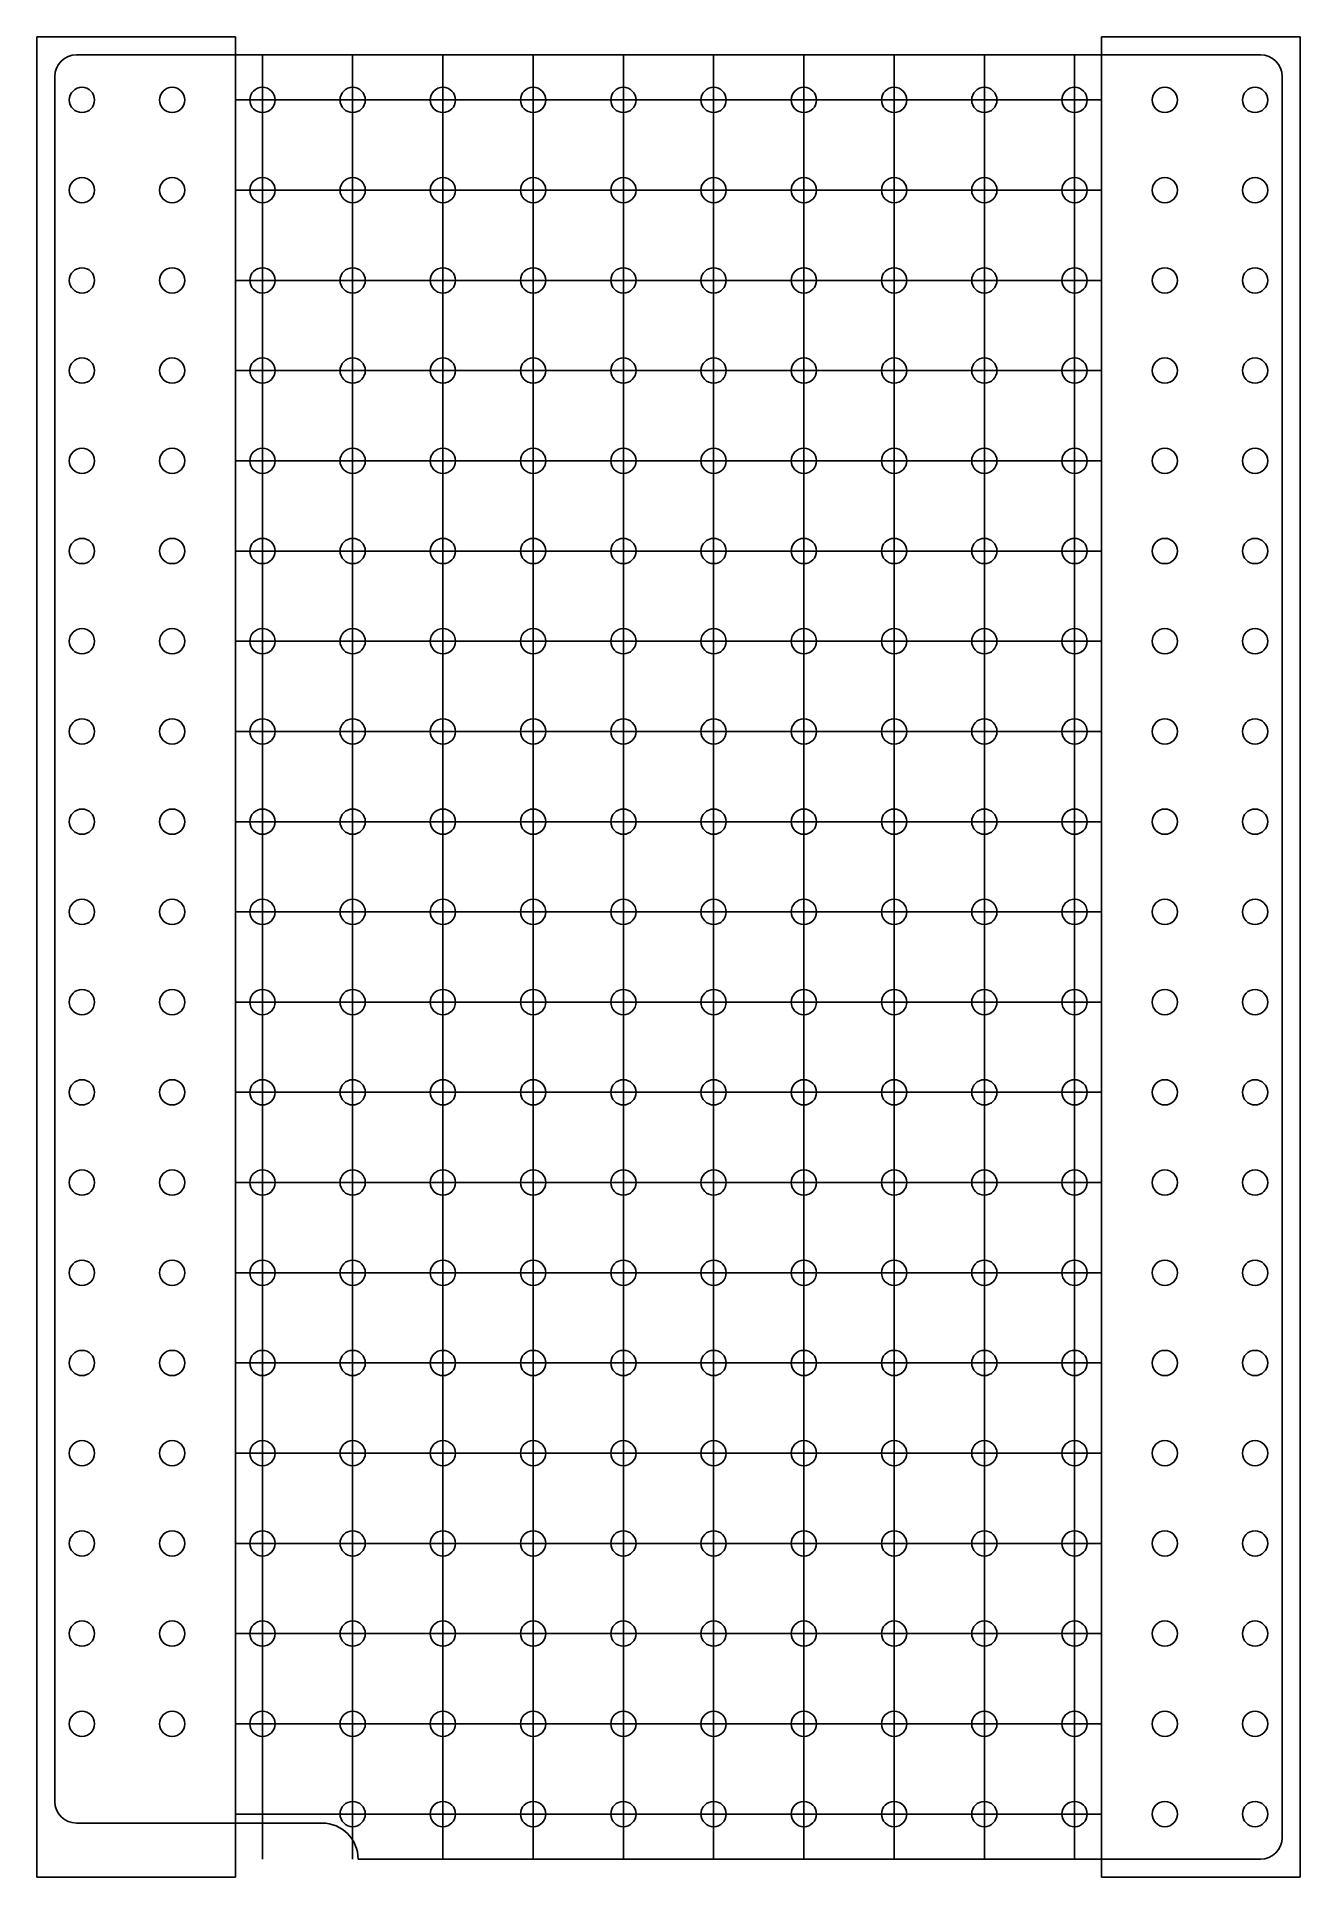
# Model space of a CAD drawing. Header units: millimetres. Extents: x -5 to 345, y -5 to 505.
import ezdxf

# ---------------------------------------------------------------- set-up
doc = ezdxf.new("R2010")
doc.units = ezdxf.units.MM
for name, color, linetype, lineweight, true_color in [('ext', 7, 'Continuous', 25, 0x000000), ('grille', 7, 'Continuous', 25, 0x000000), ('inserts', 7, 'Continuous', 25, 0x000000), ('inserts_', 3, 'Continuous', 25, 0x00ff00), ('poche1', 7, 'Continuous', 25, 0x000000), ('poche2', 7, 'Continuous', 25, 0x000000)]:
    doc.layers.add(name, color=color, linetype=linetype, lineweight=lineweight, true_color=true_color)

msp = doc.modelspace()

# ---------------------------------------------------------------- linework, layer by layer
at = {"layer": 'ext'}
for p, q in [((6, 500), (334, 500)), ((0, 16), (0, 494)), ((340, 494), (340, 6)), ((74, 10), (6, 10)), ((334, 0), (84, 0))]:
    msp.add_line(p, q, dxfattribs=at)
for centre, radius, start, end in [((6, 494), 6, 90, 180), ((334, 494), 6, 0, 90), ((6, 16), 6, 180, 270), ((74, 0), 10, 0, 90), ((334, 6), 6, 270, 0)]:
    msp.add_arc(centre, radius, start, end, dxfattribs=at)
at = {"layer": 'grille'}
for p, q in [((57.5, 0), (57.5, 500)), ((82.5, 500), (82.5, 0)), ((107.5, 0), (107.5, 500)), ((132.5, 500), (132.5, 0)), ((157.5, 0), (157.5, 500)), ((182.5, 500), (182.5, 0)), ((207.5, 0), (207.5, 500)), ((232.5, 500), (232.5, 0)), ((257.5, 0), (257.5, 500)), ((282.5, 500), (282.5, 0)), ((50, 487.5), (290, 487.5)), ((290, 462.5), (50, 462.5)), ((50, 437.5), (290, 437.5)), ((290, 412.5), (50, 412.5)), ((50, 387.5), (290, 387.5)), ((290, 362.5), (50, 362.5)), ((50, 337.5), (290, 337.5)), ((290, 312.5), (50, 312.5)), ((50, 287.5), (290, 287.5)), ((290, 262.5), (50, 262.5)), ((50, 237.5), (290, 237.5)), ((290, 212.5), (50, 212.5)), ((50, 187.5), (290, 187.5)), ((290, 162.5), (50, 162.5)), ((50, 137.5), (290, 137.5)), ((290, 112.5), (50, 112.5)), ((50, 87.5), (290, 87.5)), ((290, 62.5), (50, 62.5)), ((50, 37.5), (290, 37.5)), ((290, 12.5), (50, 12.5))]:
    msp.add_line(p, q, dxfattribs=at)
at = {"layer": 'inserts'}
for centre in [(7.5, 487.5), (32.5, 487.5), (57.5, 487.5), (82.5, 487.5), (107.5, 487.5), (132.5, 487.5), (157.5, 487.5), (182.5, 487.5), (207.5, 487.5), (232.5, 487.5), (257.5, 487.5), (282.5, 487.5), (307.5, 487.5), (332.5, 487.5), (7.5, 462.5), (32.5, 462.5), (57.5, 462.5), (82.5, 462.5), (107.5, 462.5), (132.5, 462.5), (157.5, 462.5), (182.5, 462.5), (207.5, 462.5), (232.5, 462.5), (257.5, 462.5), (282.5, 462.5), (307.5, 462.5), (332.5, 462.5), (7.5, 437.5), (32.5, 437.5), (57.5, 437.5), (82.5, 437.5), (107.5, 437.5), (132.5, 437.5), (157.5, 437.5), (182.5, 437.5), (207.5, 437.5), (232.5, 437.5), (257.5, 437.5), (282.5, 437.5), (307.5, 437.5), (332.5, 437.5), (7.5, 412.5), (32.5, 412.5), (57.5, 412.5), (82.5, 412.5), (107.5, 412.5), (132.5, 412.5), (157.5, 412.5), (182.5, 412.5), (207.5, 412.5), (232.5, 412.5), (257.5, 412.5), (282.5, 412.5), (307.5, 412.5), (332.5, 412.5), (7.5, 387.5), (32.5, 387.5), (57.5, 387.5), (82.5, 387.5), (107.5, 387.5), (132.5, 387.5), (157.5, 387.5), (182.5, 387.5), (207.5, 387.5), (232.5, 387.5), (257.5, 387.5), (282.5, 387.5), (307.5, 387.5), (332.5, 387.5), (7.5, 362.5), (32.5, 362.5), (57.5, 362.5), (82.5, 362.5), (107.5, 362.5), (132.5, 362.5), (157.5, 362.5), (182.5, 362.5), (207.5, 362.5), (232.5, 362.5), (257.5, 362.5), (282.5, 362.5), (307.5, 362.5), (332.5, 362.5), (7.5, 337.5), (32.5, 337.5), (57.5, 337.5), (82.5, 337.5), (107.5, 337.5), (132.5, 337.5), (157.5, 337.5), (182.5, 337.5), (207.5, 337.5), (232.5, 337.5), (257.5, 337.5), (282.5, 337.5), (307.5, 337.5), (332.5, 337.5), (7.5, 312.5), (32.5, 312.5), (57.5, 312.5), (82.5, 312.5), (107.5, 312.5), (132.5, 312.5), (157.5, 312.5), (182.5, 312.5), (207.5, 312.5), (232.5, 312.5), (257.5, 312.5), (282.5, 312.5), (307.5, 312.5), (332.5, 312.5), (7.5, 287.5), (32.5, 287.5), (57.5, 287.5), (82.5, 287.5), (107.5, 287.5), (132.5, 287.5), (157.5, 287.5), (182.5, 287.5), (207.5, 287.5), (232.5, 287.5), (257.5, 287.5), (282.5, 287.5), (307.5, 287.5), (332.5, 287.5), (7.5, 262.5), (32.5, 262.5), (57.5, 262.5), (82.5, 262.5), (107.5, 262.5), (132.5, 262.5), (157.5, 262.5), (182.5, 262.5), (207.5, 262.5), (232.5, 262.5), (257.5, 262.5), (282.5, 262.5), (307.5, 262.5), (332.5, 262.5), (7.5, 237.5), (32.5, 237.5), (57.5, 237.5), (82.5, 237.5), (107.5, 237.5), (132.5, 237.5), (157.5, 237.5), (182.5, 237.5), (207.5, 237.5), (232.5, 237.5), (257.5, 237.5), (282.5, 237.5), (307.5, 237.5), (332.5, 237.5), (7.5, 212.5), (32.5, 212.5), (57.5, 212.5), (82.5, 212.5), (107.5, 212.5), (132.5, 212.5), (157.5, 212.5), (182.5, 212.5), (207.5, 212.5), (232.5, 212.5), (257.5, 212.5), (282.5, 212.5), (307.5, 212.5), (332.5, 212.5), (7.5, 187.5), (32.5, 187.5), (57.5, 187.5), (82.5, 187.5), (107.5, 187.5), (132.5, 187.5), (157.5, 187.5), (182.5, 187.5), (207.5, 187.5), (232.5, 187.5), (257.5, 187.5), (282.5, 187.5), (307.5, 187.5), (332.5, 187.5), (7.5, 162.5), (32.5, 162.5), (57.5, 162.5), (82.5, 162.5), (107.5, 162.5), (132.5, 162.5), (157.5, 162.5), (182.5, 162.5), (207.5, 162.5), (232.5, 162.5), (257.5, 162.5), (282.5, 162.5), (307.5, 162.5), (332.5, 162.5), (7.5, 137.5), (32.5, 137.5), (57.5, 137.5), (82.5, 137.5), (107.5, 137.5), (132.5, 137.5), (157.5, 137.5), (182.5, 137.5), (207.5, 137.5), (232.5, 137.5), (257.5, 137.5), (282.5, 137.5), (307.5, 137.5), (332.5, 137.5), (7.5, 112.5), (32.5, 112.5), (57.5, 112.5), (82.5, 112.5), (107.5, 112.5), (132.5, 112.5), (157.5, 112.5), (182.5, 112.5), (207.5, 112.5), (232.5, 112.5), (257.5, 112.5), (282.5, 112.5), (307.5, 112.5), (332.5, 112.5), (7.5, 87.5), (32.5, 87.5), (57.5, 87.5), (82.5, 87.5), (107.5, 87.5), (132.5, 87.5), (157.5, 87.5), (182.5, 87.5), (207.5, 87.5), (232.5, 87.5), (257.5, 87.5), (282.5, 87.5), (307.5, 87.5), (332.5, 87.5), (7.5, 62.5), (32.5, 62.5), (57.5, 62.5), (82.5, 62.5), (107.5, 62.5), (132.5, 62.5), (157.5, 62.5), (182.5, 62.5), (207.5, 62.5), (232.5, 62.5), (257.5, 62.5), (282.5, 62.5), (307.5, 62.5), (332.5, 62.5), (7.5, 37.5), (32.5, 37.5), (57.5, 37.5), (82.5, 37.5), (107.5, 37.5), (132.5, 37.5), (157.5, 37.5), (182.5, 37.5), (207.5, 37.5), (232.5, 37.5), (257.5, 37.5), (282.5, 37.5), (307.5, 37.5), (332.5, 37.5), (107.5, 12.5), (132.5, 12.5), (157.5, 12.5), (182.5, 12.5), (207.5, 12.5), (232.5, 12.5), (257.5, 12.5), (282.5, 12.5), (307.5, 12.5), (332.5, 12.5)]:
    msp.add_circle(centre, 3.5, dxfattribs=at)
at = {"layer": 'inserts_'}
for centre in [(7.5, 487.5), (32.5, 487.5), (57.5, 487.5), (82.5, 487.5), (107.5, 487.5), (132.5, 487.5), (157.5, 487.5), (182.5, 487.5), (207.5, 487.5), (232.5, 487.5), (257.5, 487.5), (282.5, 487.5), (307.5, 487.5), (332.5, 487.5), (7.5, 462.5), (32.5, 462.5), (57.5, 462.5), (82.5, 462.5), (107.5, 462.5), (132.5, 462.5), (157.5, 462.5), (182.5, 462.5), (207.5, 462.5), (232.5, 462.5), (257.5, 462.5), (282.5, 462.5), (307.5, 462.5), (332.5, 462.5), (7.5, 437.5), (32.5, 437.5), (57.5, 437.5), (82.5, 437.5), (107.5, 437.5), (132.5, 437.5), (157.5, 437.5), (182.5, 437.5), (207.5, 437.5), (232.5, 437.5), (257.5, 437.5), (282.5, 437.5), (307.5, 437.5), (332.5, 437.5), (7.5, 412.5), (32.5, 412.5), (57.5, 412.5), (82.5, 412.5), (107.5, 412.5), (132.5, 412.5), (157.5, 412.5), (182.5, 412.5), (207.5, 412.5), (232.5, 412.5), (257.5, 412.5), (282.5, 412.5), (307.5, 412.5), (332.5, 412.5), (7.5, 387.5), (32.5, 387.5), (57.5, 387.5), (82.5, 387.5), (107.5, 387.5), (132.5, 387.5), (157.5, 387.5), (182.5, 387.5), (207.5, 387.5), (232.5, 387.5), (257.5, 387.5), (282.5, 387.5), (307.5, 387.5), (332.5, 387.5), (7.5, 362.5), (32.5, 362.5), (57.5, 362.5), (82.5, 362.5), (107.5, 362.5), (132.5, 362.5), (157.5, 362.5), (182.5, 362.5), (207.5, 362.5), (232.5, 362.5), (257.5, 362.5), (282.5, 362.5), (307.5, 362.5), (332.5, 362.5), (7.5, 337.5), (32.5, 337.5), (57.5, 337.5), (82.5, 337.5), (107.5, 337.5), (132.5, 337.5), (157.5, 337.5), (182.5, 337.5), (207.5, 337.5), (232.5, 337.5), (257.5, 337.5), (282.5, 337.5), (307.5, 337.5), (332.5, 337.5), (7.5, 312.5), (32.5, 312.5), (57.5, 312.5), (82.5, 312.5), (107.5, 312.5), (132.5, 312.5), (157.5, 312.5), (182.5, 312.5), (207.5, 312.5), (232.5, 312.5), (257.5, 312.5), (282.5, 312.5), (307.5, 312.5), (332.5, 312.5), (7.5, 287.5), (32.5, 287.5), (57.5, 287.5), (82.5, 287.5), (107.5, 287.5), (132.5, 287.5), (157.5, 287.5), (182.5, 287.5), (207.5, 287.5), (232.5, 287.5), (257.5, 287.5), (282.5, 287.5), (307.5, 287.5), (332.5, 287.5), (7.5, 262.5), (32.5, 262.5), (57.5, 262.5), (82.5, 262.5), (107.5, 262.5), (132.5, 262.5), (157.5, 262.5), (182.5, 262.5), (207.5, 262.5), (232.5, 262.5), (257.5, 262.5), (282.5, 262.5), (307.5, 262.5), (332.5, 262.5), (7.5, 237.5), (32.5, 237.5), (57.5, 237.5), (82.5, 237.5), (107.5, 237.5), (132.5, 237.5), (157.5, 237.5), (182.5, 237.5), (207.5, 237.5), (232.5, 237.5), (257.5, 237.5), (282.5, 237.5), (307.5, 237.5), (332.5, 237.5), (7.5, 212.5), (32.5, 212.5), (57.5, 212.5), (82.5, 212.5), (107.5, 212.5), (132.5, 212.5), (157.5, 212.5), (182.5, 212.5), (207.5, 212.5), (232.5, 212.5), (257.5, 212.5), (282.5, 212.5), (307.5, 212.5), (332.5, 212.5), (7.5, 187.5), (32.5, 187.5), (57.5, 187.5), (82.5, 187.5), (107.5, 187.5), (132.5, 187.5), (157.5, 187.5), (182.5, 187.5), (207.5, 187.5), (232.5, 187.5), (257.5, 187.5), (282.5, 187.5), (307.5, 187.5), (332.5, 187.5), (7.5, 162.5), (32.5, 162.5), (57.5, 162.5), (82.5, 162.5), (107.5, 162.5), (132.5, 162.5), (157.5, 162.5), (182.5, 162.5), (207.5, 162.5), (232.5, 162.5), (257.5, 162.5), (282.5, 162.5), (307.5, 162.5), (332.5, 162.5), (7.5, 137.5), (32.5, 137.5), (57.5, 137.5), (82.5, 137.5), (107.5, 137.5), (132.5, 137.5), (157.5, 137.5), (182.5, 137.5), (207.5, 137.5), (232.5, 137.5), (257.5, 137.5), (282.5, 137.5), (307.5, 137.5), (332.5, 137.5), (7.5, 112.5), (32.5, 112.5), (57.5, 112.5), (82.5, 112.5), (107.5, 112.5), (132.5, 112.5), (157.5, 112.5), (182.5, 112.5), (207.5, 112.5), (232.5, 112.5), (257.5, 112.5), (282.5, 112.5), (307.5, 112.5), (332.5, 112.5), (7.5, 87.5), (32.5, 87.5), (57.5, 87.5), (82.5, 87.5), (107.5, 87.5), (132.5, 87.5), (157.5, 87.5), (182.5, 87.5), (207.5, 87.5), (232.5, 87.5), (257.5, 87.5), (282.5, 87.5), (307.5, 87.5), (332.5, 87.5), (7.5, 62.5), (32.5, 62.5), (57.5, 62.5), (82.5, 62.5), (107.5, 62.5), (132.5, 62.5), (157.5, 62.5), (182.5, 62.5), (207.5, 62.5), (232.5, 62.5), (257.5, 62.5), (282.5, 62.5), (307.5, 62.5), (332.5, 62.5), (7.5, 37.5), (32.5, 37.5), (57.5, 37.5), (82.5, 37.5), (107.5, 37.5), (132.5, 37.5), (157.5, 37.5), (182.5, 37.5), (207.5, 37.5), (232.5, 37.5), (257.5, 37.5), (282.5, 37.5), (307.5, 37.5), (332.5, 37.5), (82.5, 12.5), (107.5, 12.5), (132.5, 12.5), (157.5, 12.5), (182.5, 12.5), (207.5, 12.5), (232.5, 12.5), (257.5, 12.5), (282.5, 12.5), (307.5, 12.5), (332.5, 12.5)]:
    msp.add_circle(centre, 3.5, dxfattribs=at)
at = {"layer": 'poche1'}
for p, q in [((290, 505), (290, -5)), ((345, 505), (290, 505)), ((345, 505), (345, -5)), ((345, -5), (290, -5))]:
    msp.add_line(p, q, dxfattribs=at)
at = {"layer": 'poche2'}
for p, q in [((50, 505), (-5, 505)), ((-5, -5), (-5, 505)), ((50, -5), (50, 505)), ((50, -5), (-5, -5))]:
    msp.add_line(p, q, dxfattribs=at)

doc.saveas('drawing.dxf')
